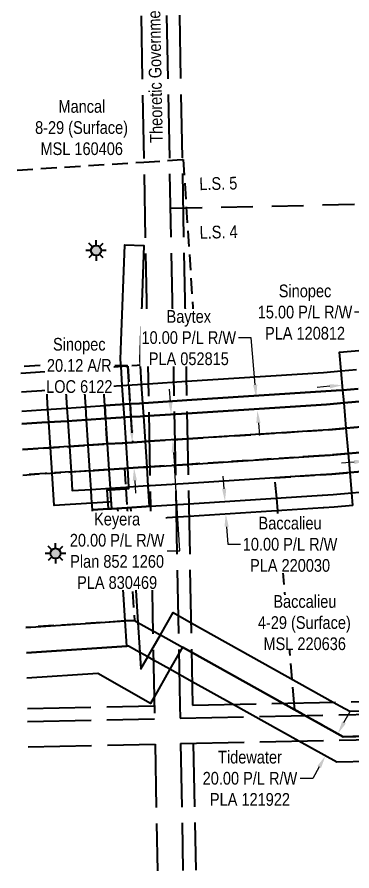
# Model space of a CAD drawing. Extents: x 594582 to 596765, y 5880778 to 5882591.
# Drawn here: x 594589 to 594853, y 5881549 to 5882222 of the extents above; entities that cross this region are included whole.
import ezdxf
from ezdxf.enums import TextEntityAlignment as Align

# ---------------------------------------------------------------- set-up
doc = ezdxf.new("R2010")
doc.units = 0
doc.header["$LTSCALE"] = 5
doc.header["$PDSIZE"] = 5
for name, pattern in [('foc-ACCESSROAD', [3.75, 2.5, -1.25]), ('foc-LSD', [8, 5, -3]), ('foc-UNSURVEYED', [12.5, 10, -2.5])]:
    doc.linetypes.add(name, pattern=pattern)
doc.layers.get('Defpoints').update_dxf_attribs({"color": 9})
for name, color, linetype in [('C-AR', 13, 'foc-ACCESSROAD'), ('C-RW', 13, 'Continuous'), ('C-WS-S', 13, 'Continuous'), ('F-AR', 190, 'foc-ACCESSROAD'), ('F-RW', 190, 'Continuous'), ('F-WS', 190, 'foc-ACCESSROAD'), ('F-WS-S', 190, 'Continuous'), ('L-ROAD-T', 7, 'Continuous'), ('L-SECTION-LSD', 7, 'foc-LSD'), ('L-USEC', 7, 'foc-UNSURVEYED')]:
    doc.layers.add(name, color=color, linetype=linetype)
for name, color, linetype, lineweight in [('C-AR-T', 13, 'Continuous', 9), ('C-RW-T', 13, 'Continuous', 9), ('F-AR-T', 190, 'Continuous', 9), ('F-RW-T', 190, 'Continuous', 9), ('F-WS-T', 190, 'Continuous', 9)]:
    doc.layers.add(name, color=color, linetype=linetype, lineweight=lineweight)
doc.styles.add('100L', font='ARIALN.TTF', dxfattribs={"height": 11})
doc.styles.add('80CG', font='ARIALN.TTF', dxfattribs={"height": 10})
doc.styles.add('80L', font='ARIALN.TTF', dxfattribs={"height": 10})
doc.dimstyles.new('Compass 5 000', dxfattribs={"dimscale": 5, "dimtxt": 9, "dimasz": 2, "dimexe": 0.2, "dimexo": 0.0625, "dimgap": 0.5, "dimtad": 0, "dimtih": 1, "dimtoh": 1, "dimzin": 0, "dimdsep": 46, "dimtxsty": '80CG', "dimcen": 0.1, "dimse1": 1, "dimse2": 1, "dimclrd": 256, "dimclrt": 256, "dimaunit": 1, "dimadec": 4, "dimazin": 0, "dimtfac": 0.06, "dimtofl": 0, "dimtmove": 0, "dimatfit": 1, "dimfxl": 0.2, "dimtolj": 1, "dimtzin": 0, "dimlwd": -1, "dimarcsym": 0})

# ---------------------------------------------------------------- blocks, each defined once
blk = doc.blocks.new('GAS')
h = blk.add_hatch(color=255)
h.dxf.hatch_style = 1
edge = h.paths.add_edge_path()
edge.add_arc((0, 0), 0.9, 0, 360)
for p, q in [((0, 0.81), (0, 1.62)), ((-0.81, 0), (-1.62, 0)), ((-0.57, 0.57), (-1.14, 1.14)), ((0.57, 0.57), (1.14, 1.14)), ((1.62, 0), (0.81, 0)), ((-0.57, -0.57), (-1.14, -1.14)), ((0, -0.81), (0, -1.62)), ((1.14, -1.14), (0.57, -0.57))]:
    blk.add_line(p, q)
blk.add_circle((0, 0), 0.8)
blk = doc.blocks.new('*D453')
at = {"layer": 'C-AR-T', "transparency": 16777216}
for p, q in [((594675.73, 5881947.44), (594665.73, 5881947.44)), ((594679, 5881896.8), (594675.73, 5881947.44)), ((594681.58, 5881856.76), (594682.22, 5881846.78))]:
    blk.add_line(p, q, dxfattribs=at)
for points in [[(594680.66, 5881896.91), (594677.33, 5881896.7), (594679.64, 5881886.82)], [(594683.24, 5881856.86), (594679.92, 5881856.65), (594680.94, 5881866.74)]]:
    blk.add_solid(points, dxfattribs=at)
at = {"layer": 'Defpoints', "color": 0, "transparency": 16777216}
for p in [(594819.27, 5881895.84), (594679.64, 5881886.82), (594820.57, 5881875.75)]:
    blk.add_point(p, dxfattribs=at)
at = {"layer": 'C-AR-T', "transparency": 16777216, "insert": (594637.83, 5881947.44), "char_height": 10, "attachment_point": 5, "style": '80CG', "bg_fill": 3, "box_fill_scale": 1.1, "bg_fill_color": 256, "bg_fill_true_color": 13158600, "bg_fill_transparency": 0}
blk.add_mtext('\\A1;Sinopec\\P20.12 A/R\\PLOC 6122', dxfattribs=at)
blk = doc.blocks.new('*D456')
at = {"layer": 'Defpoints', "color": 0, "transparency": 16777216}
for p in [(594864.39, 5881872.21), (594864.76, 5881867.91), (594879.7, 5881869.21)]:
    blk.add_point(p, dxfattribs=at)
at = {"layer": 'F-AR-T', "transparency": 16777216}
for p, q in [((594889.29, 5881874.37), (594903.56, 5881875.61)), ((594854.43, 5881871.34), (594844.46, 5881870.47))]:
    blk.add_line(p, q, dxfattribs=at)
for points in [[(594854.28, 5881873), (594854.57, 5881869.68), (594864.39, 5881872.21)], [(594889.14, 5881876.03), (594889.43, 5881872.71), (594879.33, 5881873.51)]]:
    blk.add_solid(points, dxfattribs=at)
at = {"layer": 'F-AR-T', "transparency": 16777216, "insert": (594937.85, 5881875.61), "char_height": 10, "attachment_point": 5, "style": '80CG', "bg_fill": 3, "box_fill_scale": 1.1, "bg_fill_color": 256, "bg_fill_true_color": 13158600, "bg_fill_transparency": 0}
blk.add_mtext('\\A1;Baccalieu\\P15.00 A/R\\PLOC 221360', dxfattribs=at)
blk = doc.blocks.new('*D464')
at = {"layer": 'Defpoints', "color": 0, "transparency": 16777216}
for p in [(594843.14, 5881927.9), (594777.2, 5881922.23), (594844.02, 5881917.72)]:
    blk.add_point(p, dxfattribs=at)
at = {"layer": 'F-RW-T', "transparency": 16777216}
for p, q in [((594773.16, 5881969.37), (594763.16, 5881969.37)), ((594776.35, 5881932.2), (594773.16, 5881969.37)), ((594778.93, 5881902.1), (594779.79, 5881892.13))]:
    blk.add_line(p, q, dxfattribs=at)
for points in [[(594778.01, 5881932.34), (594774.69, 5881932.05), (594777.2, 5881922.23)], [(594780.59, 5881902.24), (594777.27, 5881901.95), (594778.08, 5881912.06)]]:
    blk.add_solid(points, dxfattribs=at)
at = {"layer": 'F-RW-T', "transparency": 16777216, "insert": (594724.07, 5881969.37), "char_height": 10, "attachment_point": 5, "style": '80CG', "bg_fill": 3, "box_fill_scale": 1.1, "bg_fill_color": 256, "bg_fill_true_color": 13158600, "bg_fill_transparency": 0}
blk.add_mtext('\\A1;Baytex\\P10.00 P/L R/W\\PPLA 052815', dxfattribs=at)
blk = doc.blocks.new('*D468')
at = {"layer": 'C-RW-T', "transparency": 16777216}
for p, q in [((594864.71, 5881989.5), (594854.71, 5881989.5)), ((594867.63, 5881955.19), (594864.71, 5881989.5)), ((594870.62, 5881920.22), (594871.47, 5881910.26))]:
    blk.add_line(p, q, dxfattribs=at)
for points in [[(594869.29, 5881955.33), (594865.97, 5881955.05), (594868.48, 5881945.22)], [(594872.28, 5881920.36), (594868.96, 5881920.08), (594869.77, 5881930.19)]]:
    blk.add_solid(points, dxfattribs=at)
at = {"layer": 'Defpoints', "color": 0, "transparency": 16777216}
for p in [(594868.48, 5881945.22), (594879.57, 5881946.17), (594880.86, 5881931.13)]:
    blk.add_point(p, dxfattribs=at)
at = {"layer": 'C-RW-T', "transparency": 16777216, "insert": (594815.62, 5881989.5), "char_height": 10, "attachment_point": 5, "style": '80CG'}
blk.add_mtext('\\A1;Sinopec\\P15.00 P/L R/W\\PPLA 120812', dxfattribs=at)
blk = doc.blocks.new('*D472')
at = {"layer": 'Defpoints', "color": 0, "transparency": 16777216}
for p in [(594835.14, 5881660.58), (594825.39, 5881643.08), (594831.66, 5881639.58)]:
    blk.add_point(p, dxfattribs=at)
at = {"layer": 'F-RW-T', "transparency": 16777216}
for p, q in [((594846.29, 5881665.82), (594851.16, 5881674.55)), ((594826.79, 5881630.85), (594821.79, 5881621.87)), ((594821.79, 5881621.87), (594811.79, 5881621.87))]:
    blk.add_line(p, q, dxfattribs=at)
for points in [[(594844.84, 5881666.63), (594847.75, 5881665), (594841.42, 5881657.08)], [(594825.34, 5881631.66), (594828.25, 5881630.03), (594831.66, 5881639.58)]]:
    blk.add_solid(points, dxfattribs=at)
at = {"layer": 'F-RW-T', "transparency": 16777216, "insert": (594772.25, 5881621.87), "char_height": 10, "attachment_point": 5, "style": '80CG'}
blk.add_mtext('\\A1;Tidewater\\P20.00 P/L R/W\\PPLA 121922', dxfattribs=at)
blk = doc.blocks.new('*D473')
at = {"layer": 'Defpoints', "color": 0, "transparency": 16777216}
for p in [(594749.15, 5881840.08), (594749.79, 5881830.1), (594753.21, 5881830.32)]:
    blk.add_point(p, dxfattribs=at)
at = {"layer": 'F-RW-T', "transparency": 16777216}
for p, q in [((594751.92, 5881850.28), (594751.28, 5881860.26)), ((594753.86, 5881820.34), (594754.75, 5881806.42)), ((594754.75, 5881806.42), (594764.75, 5881806.42))]:
    blk.add_line(p, q, dxfattribs=at)
for points in [[(594753.59, 5881850.38), (594750.26, 5881850.17), (594752.57, 5881840.3)], [(594755.52, 5881820.45), (594752.19, 5881820.23), (594753.21, 5881830.32)]]:
    blk.add_solid(points, dxfattribs=at)
at = {"layer": 'F-RW-T', "transparency": 16777216, "insert": (594803.84, 5881806.42), "char_height": 10, "attachment_point": 5, "style": '80CG', "bg_fill": 3, "box_fill_scale": 1.1, "bg_fill_color": 256, "bg_fill_true_color": 13158600, "bg_fill_transparency": 0}
blk.add_mtext('\\A1;Baccalieu\\P10.00 P/L R/W\\PPLA 220030', dxfattribs=at)
blk = doc.blocks.new('*D475')
at = {"layer": 'Defpoints', "color": 0, "transparency": 16777216}
for p in [(594845.16, 5881931.92), (594863.57, 5881893.2), (594848.63, 5881891.9)]:
    blk.add_point(p, dxfattribs=at)
at = {"layer": 'F-RW-T', "transparency": 16777216}
for p, q in [((594870.06, 5881934.08), (594909.75, 5881937.53)), ((594835.19, 5881931.05), (594825.23, 5881930.19))]:
    blk.add_line(p, q, dxfattribs=at)
for points in [[(594869.91, 5881935.74), (594870.2, 5881932.42), (594860.09, 5881933.22)], [(594835.05, 5881932.71), (594835.34, 5881929.39), (594845.16, 5881931.92)]]:
    blk.add_solid(points, dxfattribs=at)
at = {"layer": 'F-RW-T', "transparency": 16777216, "insert": (594948.84, 5881937.53), "char_height": 10, "attachment_point": 5, "style": '80CG', "bg_fill": 3, "box_fill_scale": 1.1, "bg_fill_color": 256, "bg_fill_true_color": 13158600, "bg_fill_transparency": 0}
blk.add_mtext('\\A1;Baccalieu\\P15.00 P/L R/W\\PPLA 220576', dxfattribs=at)
blk = doc.blocks.new('*D479')
at = {"layer": 'Defpoints', "color": 0, "transparency": 16777216}
for p in [(594735.18, 5881910.5), (594711.5, 5881888.88), (594736.47, 5881890.49)]:
    blk.add_point(p, dxfattribs=at)
at = {"layer": 'F-RW-T', "transparency": 16777216}
for p, q in [((594709.56, 5881918.86), (594708.92, 5881928.84)), ((594712.14, 5881878.9), (594712.79, 5881868.92)), ((594717.15, 5881801.24), (594712.79, 5881868.92)), ((594707.15, 5881801.24), (594717.15, 5881801.24))]:
    blk.add_line(p, q, dxfattribs=at)
for points in [[(594711.22, 5881918.97), (594707.9, 5881918.76), (594710.21, 5881908.88)], [(594713.8, 5881879.01), (594710.48, 5881878.79), (594711.5, 5881888.88)]]:
    blk.add_solid(points, dxfattribs=at)
at = {"layer": 'F-RW-T', "transparency": 16777216, "insert": (594667.62, 5881801.24), "char_height": 10, "attachment_point": 5, "style": '80CG', "bg_fill": 3, "box_fill_scale": 1.1, "bg_fill_color": 256, "bg_fill_true_color": 13158600, "bg_fill_transparency": 0}
blk.add_mtext('\\A1;Keyera\\P20.00 P/L R/W\\PPlan 852 1260\\PPLA 830469', dxfattribs=at)

msp = doc.modelspace()

# ---------------------------------------------------------------- linework, layer by layer
at = {"layer": 'C-AR'}
for points in [[(594593.062, 5881881.231), (594609.647, 5881882.302), (594629.583, 5881883.592), (594644.864, 5881884.577), (594659.831, 5881885.544), (594672.197, 5881886.321), (594679.78, 5881886.832), (594687.159, 5881887.276), (594692.914, 5881887.681), (594723.044, 5881889.626), (594833.982, 5881896.787), (594848.103, 5881898.01), (594860.132, 5881899.052)], [(594861.874, 5881879), (594849.844, 5881877.959), (594835.452, 5881876.712), (594826.773, 5881876.151), (594826.399, 5881876.126), (594723.429, 5881869.48), (594693.299, 5881867.535), (594690.909, 5881867.381), (594688.437, 5881867.221), (594675.947, 5881866.414), (594673.45, 5881866.253), (594661.129, 5881865.457), (594646.162, 5881864.49), (594630.88, 5881863.502), (594610.95, 5881862.214), (594593.447, 5881861.083)]]:
    msp.add_lwpolyline(points, dxfattribs=at)
at = {"layer": 'C-RW'}
for points in [[(594857.519, 5881929.13), (594845.489, 5881928.097), (594840.05, 5881927.63), (594722.463, 5881919.99), (594692.333, 5881918.032), (594685.216, 5881917.569), (594677.853, 5881917.091), (594670.254, 5881916.597), (594657.877, 5881915.794), (594658.539, 5881905.566), (594659.831, 5881885.544), (594661.129, 5881865.457), (594662.096, 5881850.498), (594662.162, 5881849.485), (594663.124, 5881834.523), (594660.833, 5881834.376), (594660.833, 5881834.376), (594648.171, 5881833.561), (594647.548, 5881843.09), (594647.126, 5881849.575), (594646.162, 5881864.49), (594644.864, 5881884.577), (594643.569, 5881904.609), (594642.911, 5881914.787), (594641.94, 5881929.796), (594692.047, 5881933.022), (594722.176, 5881934.963), (594830.301, 5881941.925), (594844.183, 5881943.131), (594856.211, 5881944.177)], [(594863.171, 5881864.077), (594851.142, 5881863.029), (594836.628, 5881861.766), (594828.069, 5881861.214), (594827.703, 5881861.19), (594791.928, 5881858.88), (594723.716, 5881854.477), (594693.586, 5881852.531), (594691.878, 5881852.416), (594676.915, 5881851.454), (594674.416, 5881851.294), (594662.096, 5881850.498), (594662.162, 5881849.485), (594663.125, 5881834.524), (594660.833, 5881834.376), (594648.171, 5881833.561), (594647.547, 5881843.09), (594647.126, 5881849.575), (594646.162, 5881864.491), (594661.129, 5881865.457), (594673.45, 5881866.254), (594675.947, 5881866.415), (594688.437, 5881867.221), (594690.909, 5881867.381), (594693.299, 5881867.535), (594723.429, 5881869.48), (594826.399, 5881876.126), (594826.773, 5881876.15), (594835.476, 5881876.713), (594849.845, 5881877.959), (594861.874, 5881879)]]:
    msp.add_lwpolyline(points, dxfattribs=at)
at = {"layer": 'F-AR'}
msp.add_lwpolyline([(594679.78, 5881886.831), (594659.831, 5881885.544), (594658.542, 5881905.568), (594657.885, 5881915.795), (594656.955, 5881930.685), (594655.898, 5881945.716), (594676.031, 5881947.012), (594676.913, 5881931.869), (594677.853, 5881917.091), (594678.505, 5881906.861), (594679.78, 5881886.831)], close=True, dxfattribs=at)
at = {"layer": 'F-RW'}
msp.add_lwpolyline([(594663.123, 5881834.523), (594660.833, 5881834.376), (594659.866, 5881849.337), (594662.162, 5881849.485), (594673.922, 5881850.245), (594674.482, 5881850.281), (594676.98, 5881850.442), (594676.915, 5881851.453), (594675.947, 5881866.414), (594674.649, 5881886.483), (594673.352, 5881906.523), (594672.701, 5881916.589), (594671.727, 5881931.626), (594670.754, 5881946.673), (594670.405, 5881952.053), (594670.928, 5881966.766), (594673.623, 5882042.574), (594688.607, 5882042.041), (594685.416, 5881952.272), (594685.721, 5881947.557), (594686.688, 5881932.61), (594687.655, 5881917.668), (594688.314, 5881907.493), (594689.612, 5881887.435), (594690.909, 5881867.381), (594691.878, 5881852.409), (594692.911, 5881836.447), (594690.421, 5881836.211), (594675.448, 5881835.319), (594663.123, 5881834.523)], close=True, dxfattribs=at)
for points in [[(594853.394, 5881837.116), (594852.528, 5881847.077), (594851.142, 5881863.028), (594849.844, 5881877.96), (594848.103, 5881898.01), (594846.373, 5881917.926), (594845.489, 5881928.097), (594844.183, 5881943.131), (594842.885, 5881958.069), (595013.951, 5881972.656)], [(594591.908, 5881941.518), (594626.096, 5881943.748), (594628.004, 5881913.804), (594628.785, 5881903.687), (594630.091, 5881883.625), (594631.398, 5881863.535), (594632.352, 5881848.865), (594647.123, 5881849.655), (594662.09, 5881850.592), (594662.162, 5881849.485), (594662.781, 5881839.866), (594660.487, 5881839.718), (594647.822, 5881838.902), (594618.1, 5881836.988), (594616.436, 5881862.569), (594615.129, 5881882.656), (594613.823, 5881902.73), (594613.166, 5881912.825), (594612.193, 5881927.78), (594592.196, 5881926.493)], [(594592.484, 5881911.46), (594607.926, 5881912.479), (594627.881, 5881913.796), (594642.911, 5881914.787), (594657.877, 5881915.794), (594670.254, 5881916.597), (594677.853, 5881917.091), (594685.216, 5881917.569), (594692.333, 5881918.032), (594722.463, 5881919.99), (594840.05, 5881927.63), (594845.489, 5881928.097), (594857.519, 5881929.13)], [(594861.309, 5881919.22), (594846.373, 5881917.926), (594832.474, 5881916.722), (594722.66, 5881909.695), (594692.53, 5881907.767), (594685.871, 5881907.335), (594678.505, 5881906.858), (594670.909, 5881906.365), (594658.539, 5881905.566), (594643.569, 5881904.609), (594628.354, 5881903.66), (594608.324, 5881902.378), (594592.676, 5881901.377)], [(594592.676, 5881901.377), (594608.324, 5881902.378), (594628.354, 5881903.66), (594643.569, 5881904.609), (594658.539, 5881905.566), (594670.909, 5881906.365), (594678.505, 5881906.858), (594685.871, 5881907.335), (594692.53, 5881907.767), (594722.66, 5881909.695), (594832.474, 5881916.722), (594846.373, 5881917.926), (594861.309, 5881919.22)], [(594860.132, 5881899.052), (594848.103, 5881898.01), (594833.982, 5881896.787), (594723.044, 5881889.626), (594692.914, 5881887.681), (594687.159, 5881887.276), (594679.78, 5881886.832), (594672.197, 5881886.321), (594659.831, 5881885.544), (594644.864, 5881884.577), (594629.583, 5881883.592), (594609.647, 5881882.302), (594593.062, 5881881.231)], [(594853.394, 5881837.116), (594838.548, 5881835.823), (594830.32, 5881835.292), (594829.966, 5881835.27), (594724.214, 5881828.449), (594694.084, 5881826.506), (594693.733, 5881826.484), (594676.092, 5881825.346), (594676.092, 5881825.346), (594648.814, 5881823.586), (594648.171, 5881833.561), (594660.833, 5881834.376), (594663.124, 5881834.523), (594675.448, 5881835.32), (594690.419, 5881836.274), (594693.005, 5881836.454), (594693.893, 5881836.51), (594724.023, 5881838.455), (594829.096, 5881845.237), (594829.454, 5881845.26), (594837.826, 5881845.8), (594852.528, 5881847.077), (594864.557, 5881848.123)], [(594596.129, 5881720.92), (594675.251, 5881726.026), (594673.96, 5881745.978), (594668.852, 5881824.879), (594668.206, 5881834.856), (594675.448, 5881835.327), (594678.181, 5881835.493), (594678.827, 5881825.523), (594684.049, 5881744.846), (594685.59, 5881721.039), (594686.419, 5881708.235), (594691.751, 5881717.603), (594696.024, 5881725.109), (594701.666, 5881735.022), (594711.642, 5881752.548), (594725.818, 5881744.627), (594837.897, 5881682.002), (594843.628, 5881678.804), (594850.825, 5881674.783), (594865.558, 5881675.101)], [(594595.746, 5881740.929), (594673.96, 5881745.978), (594681.184, 5881746.445), (594684.049, 5881744.846), (594695.771, 5881738.309), (594701.666, 5881735.022), (594719.126, 5881725.285), (594726.264, 5881721.305), (594798.255, 5881681.154), (594845.735, 5881654.678), (594865.88, 5881655.112)], [(594866.203, 5881635.122), (594840.643, 5881634.573), (594810.729, 5881651.252), (594758.631, 5881680.306), (594726.708, 5881698.11), (594709.212, 5881707.866), (594696.215, 5881715.114), (594691.751, 5881717.603), (594685.59, 5881721.039), (594676.503, 5881726.107), (594675.251, 5881726.026), (594596.129, 5881720.92)], [(594865.88, 5881655.112), (594845.735, 5881654.678), (594798.256, 5881681.154), (594726.264, 5881721.305), (594719.126, 5881725.285), (594709.212, 5881707.866), (594696.772, 5881686.011), (594693.904, 5881680.972), (594652.51, 5881704.533), (594596.511, 5881700.917)]]:
    msp.add_lwpolyline(points, dxfattribs=at)
at = {"layer": 'F-WS'}
for points in [[(594593.447, 5881861.085), (594610.95, 5881862.215), (594630.879, 5881863.503), (594646.162, 5881864.491), (594661.129, 5881865.457), (594673.45, 5881866.253), (594674.416, 5881851.294), (594674.481, 5881850.281), (594675.448, 5881835.327), (594676.092, 5881825.346), (594681.184, 5881746.445), (594673.96, 5881745.978), (594595.746, 5881740.929)], [(594865.88, 5881655.112), (594845.735, 5881654.678), (594807.627, 5881675.928), (594807.163, 5881681.344), (594805.556, 5881700.073), (594794.152, 5881832.96), (594793.297, 5881842.926), (594791.927, 5881858.884), (594827.87, 5881861.204), (594836.628, 5881861.772), (594851.142, 5881863.031), (594863.171, 5881864.077)]]:
    msp.add_lwpolyline(points, dxfattribs=at)
at = {"layer": 'L-SECTION-LSD'}
msp.add_line((594709.51, 5882071.438), (595516.006, 5882088.753), dxfattribs=at)
at = {"layer": 'L-USEC'}
for p, q in [((594681.714, 5882473.088), (594697.099, 5881668.931)), ((594701.819, 5882473.473), (594717.011, 5881679.368)), ((594711.876, 5882473.665), (594727.068, 5881679.56)), ((594727.067, 5881679.636), (595523.531, 5881696.737)), ((594717.202, 5881669.363), (595523.746, 5881686.681)), ((594596.972, 5881676.841), (594696.835, 5881678.986)), ((594696.836, 5881678.986), (594696.907, 5881678.988)), ((594717.011, 5881679.368), (594717.202, 5881669.363)), ((594597.164, 5881666.784), (594697.051, 5881668.93)), ((594697.052, 5881668.93), (594697.099, 5881668.931)), ((594717.587, 5881649.258), (595524.178, 5881666.577)), ((594597.549, 5881646.679), (594697.483, 5881648.826)), ((594697.483, 5881648.826), (594699.395, 5881548.889)), ((594717.587, 5881649.258), (594719.499, 5881549.321)), ((594727.644, 5881649.474), (594729.556, 5881549.537))]:
    msp.add_line(p, q, dxfattribs=at)

# ---------------------------------------------------------------- block references
at = {"layer": 'F-WS-S', "xscale": 4.9978376, "yscale": 4.9978376, "zscale": 4.9978376}
msp.add_blockref('GAS', (594651.019, 5882038.161), dxfattribs=at)

# ---------------------------------------------------------------- texts
at = {"layer": 'F-WS-T', "insert": (594602.71, 5882156.724), "char_height": 9.99568, "attachment_point": 1, "style": '80L'}
msp.add_mtext_dynamic_manual_height_columns('\\pi18.712;Mancal\\P\\pi0.30981;8-29 (Surface)\\P\\pi4.5576;MSL 160406', width=72.6553, gutter_width=50.022, heights=[0], dxfattribs=at)
at = {"layer": 'L-ROAD-T', "style": '80L'}
msp.add_text('Theoretic Government Road Allowance', height=9.99568, rotation=91.096016, dxfattribs=at).set_placement((594696.692, 5882222.917), align=Align.MIDDLE_CENTER)

# ---------------------------------------------------------------- dimensions: what is measured, and where the dimension line sits
at = {"layer": 'F-RW-T'}
dim = msp.add_linear_dim(base=(594831.664, 5881639.579), p1=(594835.144, 5881660.583), p2=(594825.385, 5881643.08), angle=240.857366, text='Tidewater\\P20.00 P/L R/W\\PPLA 121922', dimstyle='Compass 5 000', dxfattribs=at)
dim.commit()
dim.dimension.update_dxf_attribs({"geometry": '*D472', "text_midpoint": (594772.253, 5881621.874), "dimtype": 161})

# ---------------------------------------------------------------- next in the draw order: texts
at = {"layer": 'L-SECTION-LSD', "char_height": 9.99568, "attachment_point": 1, "rotation": 1.229915, "style": '100L', "bg_fill": 3, "box_fill_scale": 1.5, "bg_fill_color": 256, "bg_fill_transparency": 0}
for s, width, insert in [('\\pi1.7841;L.S. 5', 30.4143, (594730.465, 5882095.608)), ('\\pi2.0116;L.S. 4', 30.55311, (594730.465, 5882057.34))]:
    msp.add_mtext_dynamic_manual_height_columns(s, width=width, gutter_width=55.024, heights=[0], dxfattribs=dict(at, insert=insert))

# ---------------------------------------------------------------- next in the draw order: linework, layer by layer
at = {"layer": 'F-WS'}
msp.add_lwpolyline([(594588.848, 5882101.505), (594688.702, 5882107.889), (594718.832, 5882109.815), (594719.729, 5882109.872), (594729.915, 5881950.483), (594721.889, 5881949.966), (594691.76, 5881948.025), (594676.031, 5881947.012), (594655.898, 5881945.716), (594626.01, 5881943.79), (594625.704, 5881948.615), (594591.814, 5881946.448)], dxfattribs=at)

# ---------------------------------------------------------------- next in the draw order: dimensions: what is measured, and where the dimension line sits
at = {"layer": 'C-AR-T'}
dim = msp.add_linear_dim(base=(594679.64, 5881886.824), p1=(594820.567, 5881875.75), p2=(594819.27, 5881895.837), angle=93.693532, text='Sinopec\\P20.12 A/R\\PLOC 6122', dimstyle='Compass 5 000', override={"dimtfill": 1}, dxfattribs=at)
dim.commit()
dim.dimension.update_dxf_attribs({"geometry": '*D453', "text_midpoint": (594637.828, 5881947.439), "dimtype": 161})

# ---------------------------------------------------------------- next in the draw order: dimensions: what is measured, and where the dimension line sits
at = {"layer": 'C-RW-T'}
dim = msp.add_linear_dim(base=(594868.484, 5881945.224), p1=(594880.857, 5881931.131), p2=(594879.574, 5881946.17), angle=94.875028, text='Sinopec\\P15.00 P/L R/W\\PPLA 120812', dimstyle='Compass 5 000', dxfattribs=at)
dim.commit()
dim.dimension.update_dxf_attribs({"geometry": '*D468', "text_midpoint": (594815.621, 5881989.504), "dimtype": 161})

# ---------------------------------------------------------------- next in the draw order: dimensions: what is measured, and where the dimension line sits
at = {"layer": 'F-AR-T'}
dim = msp.add_linear_dim(base=(594864.388, 5881872.206), p1=(594879.7, 5881869.206), p2=(594864.762, 5881867.906), angle=184.973799, text='Baccalieu\\P15.00 A/R\\PLOC 221360', dimstyle='Compass 5 000', override={"dimtfill": 1}, dxfattribs=at)
dim.commit()
dim.dimension.update_dxf_attribs({"geometry": '*D456', "text_midpoint": (594937.846, 5881875.614), "dimtype": 161})

# ---------------------------------------------------------------- next in the draw order: dimensions: what is measured, and where the dimension line sits
at = {"layer": 'F-RW-T'}
for base, p1, p2, angle, text, picture, middle in [((594777.205, 5881922.233), (594844.016, 5881917.722), (594843.143, 5881927.896), 94.908726, 'Baytex\\P10.00 P/L R/W\\PPLA 052815', '*D464', (594724.071, 5881969.366)), ((594753.211, 5881830.319), (594749.145, 5881840.077), (594749.789, 5881830.099), 273.690248, 'Baccalieu\\P10.00 P/L R/W\\PPLA 220030', '*D473', (594803.839, 5881806.418))]:
    dim = msp.add_linear_dim(base=base, p1=p1, p2=p2, angle=angle, text=text, dimstyle='Compass 5 000', override={"dimtfill": 1}, dxfattribs=at)
    dim.commit()
    dim.dimension.update_dxf_attribs({"geometry": picture, "text_midpoint": middle, "dimtype": 161})

# ---------------------------------------------------------------- next in the draw order: texts
at = {"layer": 'F-WS-T', "insert": (594778.335, 5881766.376), "char_height": 9.99568, "attachment_point": 1, "style": '80L', "bg_fill": 3, "box_fill_scale": 1, "bg_fill_color": 256, "bg_fill_transparency": 0}
msp.add_mtext_dynamic_manual_height_columns('\\pi12.344;Baccalieu\\P\\pi0.14617;4-29 (Surface)\\P\\pi4.5576;MSL 220636', width=72.6553, gutter_width=50.022, heights=[0], dxfattribs=at)

# ---------------------------------------------------------------- next in the draw order: dimensions: what is measured, and where the dimension line sits
at = {"layer": 'F-RW-T'}
for base, p1, p2, angle, text, override, picture, middle in [((594845.157, 5881931.92), (594863.57, 5881893.196), (594848.634, 5881891.899), 184.964364, 'Baccalieu\\P15.00 P/L R/W\\PPLA 220576', {"dimtfill": 1}, '*D475', (594948.84, 5881937.531)), ((594711.497, 5881888.88), (594735.175, 5881910.496), (594736.467, 5881890.492), 273.693532, 'Keyera\\P20.00 P/L R/W\\PPlan 852 1260\\PPLA 830469', {"dimtmove": 1, "dimtfill": 1}, '*D479', (594708.294, 5881801.237))]:
    dim = msp.add_linear_dim(base=base, p1=p1, p2=p2, angle=angle, text=text, dimstyle='Compass 5 000', override=override, dxfattribs=at)
    dim.commit()
    dim.dimension.update_dxf_attribs({"geometry": picture, "text_midpoint": middle, "dimtype": 161})

# ---------------------------------------------------------------- next in the draw order: block references
at = {"layer": 'C-WS-S', "xscale": 4.9978376, "yscale": 4.9978376, "zscale": 4.9978376}
msp.add_blockref('GAS', (594619.075, 5881799.287), dxfattribs=at)

doc.saveas('drawing.dxf')
